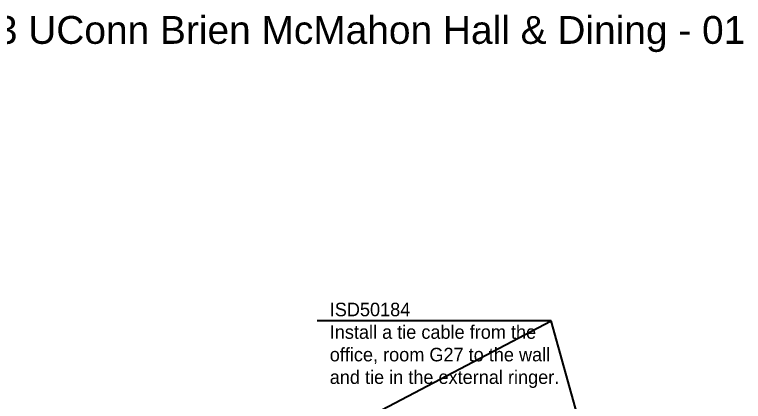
# Model space of a CAD drawing. Header units: inches. Extents: x -460 to 10305, y -938 to 5356.
# Drawn here: x 778 to 1854, y 1342 to 1914 of the extents above; entities that cross this region are included whole.
import ezdxf
from ezdxf import colors
from ezdxf.entities.mleader import LeaderData, LeaderLine
from ezdxf.enums import TextEntityAlignment as Align
from ezdxf.math import Vec2, Vec3

# ---------------------------------------------------------------- set-up
doc = ezdxf.new("R2010")
doc.units = ezdxf.units.IN
doc.header["$MEASUREMENT"] = 0
doc.layers.add('01-0263-01-DWG-BFP-ARCH$0$SP-PRINT_TEXT', color=250, linetype='Continuous')
doc.layers.add('T-Detl-Wrko-ISD50184 Kitchen Ringer', color=150, linetype='Continuous')
doc.styles.add('01-0263-01-DWG-BFP-ARCH$0$ARIAL', font='ARIAL', dxfattribs={"height": 0.2})

# ---------------------------------------------------------------- blocks, each defined once
blk = doc.blocks.new('01-0263-01-DWG-BFP-ARCH', base_point=(1295.2, 1353.4))
at = {"layer": '01-0263-01-DWG-BFP-ARCH$0$SP-PRINT_TEXT', "linetype": 'Continuous', "style": '01-0263-01-DWG-BFP-ARCH$0$ARIAL'}
blk.add_text('0263 UConn Brien McMahon Hall & Dining - 01', height=41.084, dxfattribs=at).set_placement((2550.5, 1274.7), align=Align.CENTER)

msp = doc.modelspace()

# ---------------------------------------------------------------- block references
msp.add_blockref('01-0263-01-DWG-BFP-ARCH', (0.3, 1949.1))

# ---------------------------------------------------------------- leaders
at = {"layer": 'T-Detl-Wrko-ISD50184 Kitchen Ringer'}
ml = msp.add_multileader_mtext('Standard', dxfattribs=at)
ml.set_content('ISD50184\\PInstall a tie cable from the office, room G27 to the wall and tie in the external ringer.', color=256)
ml.set_leader_properties()
ml.build(insert=Vec2(0, 0))
ml.multileader.update_dxf_attribs({"text_right_attachment_type": 6, "dogleg_length": 0.36, "arrow_head_size": 0.18})
ctx = ml.context
ctx.base_point, ctx.char_height, ctx.arrow_head_size, ctx.landing_gap_size, ctx.plane_origin = Vec3(1243.1, 1474.4), 20, 0.18, 0.09, Vec3(803.6, 1058.4)
ctx.right_attachment = 6
notes = []
notes.append((ctx, [(1, (1, 1, 0), (1570.4, 1461.1), (-1, 0), 0.36, [(0, [(803.6, 1058.4)], 0, []), (1, [(1780.1, 707.4)], 0, [])])]))
ctx.mtext.insert, ctx.mtext.width, ctx.mtext.flow_direction = Vec3(1243.2, 1487.8), 342.147, 5
for ctx, leaders in notes:
    for number, flags, end, landing, length, lines in leaders:
        leader = LeaderData()
        leader.index, (leader.has_last_leader_line, leader.has_dogleg_vector, leader.attachment_direction) = number, flags
        leader.last_leader_point, leader.dogleg_vector, leader.dogleg_length = Vec3(end), Vec3(landing), length
        for number, points, colour, breaks in lines:
            line = LeaderLine()
            line.index, line.vertices, line.color, line.breaks = number, Vec3.list(points), colors.encode_raw_color(colour), breaks
            leader.lines.append(line)
        ctx.leaders.append(leader)

doc.saveas('drawing.dxf')
